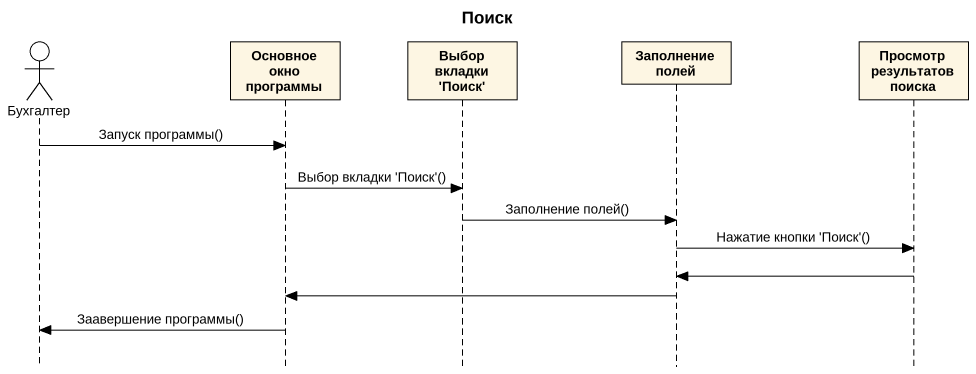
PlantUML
@startuml
title Поиск
hide footbox
actor Бухгалтер
participant "Основное окно программы" as Основное_окно_программы
participant "Выбор вкладки 'Поиск'" as Выбор_вкладки_Поиск
participant "Заполнение полей" as Заполнение_полей
participant "Просмотр результатов поиска" as Просмотр_результатов_поиска

Бухгалтер -> Основное_окно_программы : Запуск программы()
Основное_окно_программы -> Выбор_вкладки_Поиск : Выбор вкладки 'Поиск'()
Выбор_вкладки_Поиск -> Заполнение_полей : Заполнение полей()
Заполнение_полей -> Просмотр_результатов_поиска : Нажатие кнопки 'Поиск'()
Просмотр_результатов_поиска -> Заполнение_полей
Заполнение_полей -> Основное_окно_программы
Основное_окно_программы -> Бухгалтер : Заавершение программы()
@enduml
